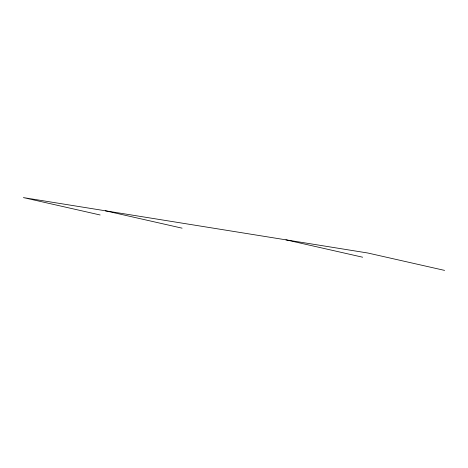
<?xml version="1.0" encoding="UTF-8"?>
<svg xmlns="http://www.w3.org/2000/svg" width="468" height="468" viewBox="0 0 468 468"><rect width="100%" height="100%" fill="white"/><g stroke="black" fill="none" stroke-linecap="round" stroke-linejoin="round"><path stroke-width="0.7" d="M444.6 270.399L367.86 253.018L23.4 197.601L100.14 214.982M285.913 239.832L362.653 257.213M105.347 210.787L182.087 228.168"/></g></svg>
